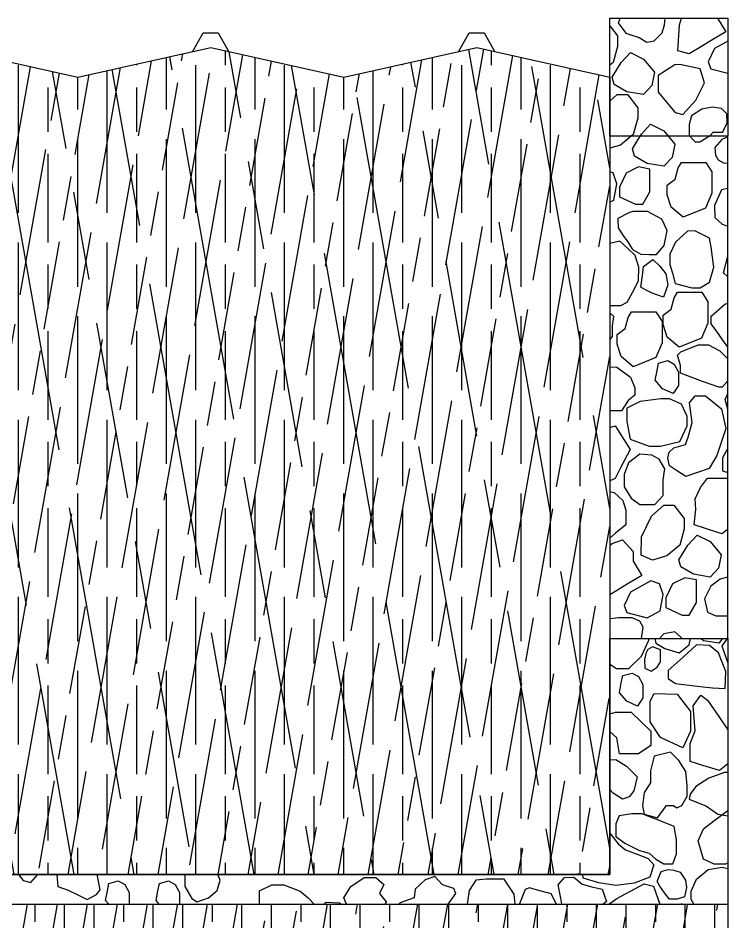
# Model space of a CAD drawing. Header units: millimetres. Extents: x -251401 to 377140, y -30451 to 275830.
# Drawn here: x 359643 to 362044, y 0 to 3060 of the extents above; entities that cross this region are included whole.
import ezdxf

# ---------------------------------------------------------------- set-up
doc = ezdxf.new("R2010")
doc.units = ezdxf.units.MM
doc.layers.add('0-S8', color=8, linetype='Continuous')
doc.layers.add('A-WALL', color=4, linetype='Continuous')

# ---------------------------------------------------------------- blocks, each defined once
blk = doc.blocks.new('24GH14H14H')
at = {"layer": '0-S8', "color": 8}
for points in [[(-229.4, 1784.2), (-236.2, 1768.2), (-210.2, 1733.5), (-192.9, 1727.7), (-164.8, 1718.4), (-138.9, 1702.7), (-113.9, 1707.5), (-86.9, 1734.5), (-79.2, 1761.4), (-76.3, 1784.2)], [(100.7, 1784.2), (128.8, 1737.4), (79.5, 1707.8), (46.5, 1688.1), (4.1, 1662.6), (-33.6, 1673.2), (-28, 1761.5), (-20.9, 1784.2)], [(-264.4, 1758.1), (-237.8, 1723.5), (-237.8, 1688.2), (-253.1, 1633.6), (-264.4, 1624.2)], [(135.6, 1706.4), (90.7, 1681.5), (69.3, 1636.2), (78.1, 1612.2), (135.6, 1597.3)], [(-264.4, 1502.6), (-238.6, 1525.5), (-204, 1525.5), (-169.4, 1480.5), (-169.4, 1445.2), (-184.7, 1390.5), (-228.1, 1354.4), (-264.4, 1343.7)], [(135.6, 1381.6), (115.1, 1373.1), (91.5, 1346.4), (93.7, 1319.7), (102.1, 1304.5), (122.7, 1293.1), (135.6, 1294.3)], [(-264.4, 1160.8), (-250.5, 1168), (-240.4, 1222.8), (-252.4, 1260), (-264.4, 1263.7)], [(135.6, 1207.1), (114.2, 1203.1), (90, 1149.9), (91.2, 1109.3), (116.6, 1086.9), (135.6, 1080)], [(-264.4, 811.1), (-255.2, 811.1), (-226.2, 811.1), (-205.3, 822.4), (-187.5, 855.4), (-167.4, 894.8), (-165.8, 940.7), (-177.9, 980.2), (-202, 1002.7), (-230.6, 1029.4), (-264.4, 1021.2)], [(135.6, 908.1), (121.2, 921.8), (135.6, 978.3)], [(135.6, 670.1), (118.2, 694.2), (97.7, 722.6), (78.7, 748.9), (78.7, 774.7), (125, 815.5), (135.6, 819.4)], [(-264.4, 695), (-254.4, 705.6), (-254.4, 742.5), (-250, 774.3), (-264.4, 786.1)], [(135.6, 555.5), (116.6, 534.4), (104.5, 534.4), (49.7, 554.3), (-24.9, 581.5), (-24.9, 607.7), (-35, 643.2), (-23.5, 654.7), (35.5, 677.4), (69.7, 677.4), (108.8, 657.5), (135.6, 630.7)], [(-264.4, 603.9), (-240.7, 602.3), (-193.9, 568.5), (-178.8, 531.8), (-178.8, 507.3), (-201.8, 489.3), (-224.9, 454.7), (-264.4, 454.7)], [(135.6, 460.2), (126, 492.7), (135.6, 513.7)], [(-264.4, 397.9), (-246.1, 404), (-216.9, 357.7), (-195.4, 323.7), (-226.6, 263.3), (-246.2, 225.5), (-264.4, 217.7)], [(135.6, 327.6), (117.2, 295.5), (117.2, 251.1), (135.6, 246.2)], [(135.6, 58.8), (132.9, 51.1), (114.9, 38.2), (56.9, 56.9), (21.1, 68.3), (27.5, 119.9), (24.6, 156.5), (42.5, 195.1), (66.9, 226), (94.2, 226), (135.6, 226)], [(-264.4, 181.7), (-248.8, 178.4), (-219.9, 151), (-209.8, 117.8), (-209.8, 68), (-244.5, 39.8), (-264.4, 23.6)], [(-264.4, -0.6), (-256, 5.3), (-221.4, 18.2), (-184.4, -22), (-184.4, -54.9), (-155.5, -103.1), (-204.8, -132.7), (-237.7, -152.5), (-264.4, -168.5)], [(135.6, -108.9), (109.5, -115.6), (78, -139.5), (56.6, -182.3), (66.7, -227), (95.1, -239.6), (135.4, -239.6), (135.6, -239.2)], [(-157.1, -315.8), (-155.1, -308.7), (-151.2, -277.9), (-162.8, -257.7), (-187.8, -246.1), (-234.1, -246.1), (-263, -250), (-264.4, -250.8)], [(-19.2, -315.8), (-24.8, -310.7), (-43.7, -293.5), (-81.7, -300.1), (-95.6, -315.8)]]:
    blk.add_lwpolyline(points, dxfattribs=at)
for points in [[(-194.2, 1667.7), (-149.7, 1645.4), (-112.3, 1600.9), (-121.8, 1555.5), (-149.7, 1525.3), (-205.9, 1535), (-249.1, 1559.7), (-255.8, 1584.1), (-241.6, 1607.3), (-225.5, 1633.7)], [(-43.7, 1626.1), (-100.7, 1589.7), (-100.7, 1532.8), (-42.7, 1464), (-17.3, 1457.5), (26.9, 1506.5), (56.6, 1564.5), (42.1, 1612.1), (-27, 1626.6)], [(47.2, 1475.3), (12.9, 1453.2), (4.5, 1424.2), (4.5, 1386.8), (25.1, 1364.7), (40.3, 1364.7), (75.4, 1386.1), (85.3, 1398.3), (117.4, 1398.3), (132.6, 1428), (131.9, 1460), (114.3, 1477.6), (82.3, 1482.9)], [(-125.8, 1424.6), (-81.3, 1402.3), (-43.9, 1357.8), (-53.4, 1312.5), (-81.3, 1282.3), (-137.5, 1292), (-180.7, 1316.7), (-187.4, 1341), (-173.2, 1364.2), (-157.1, 1390.7)], [(-21.7, 1295.7), (61, 1295.7), (81.6, 1263.3), (81.6, 1190.9), (60.3, 1140.3), (-16.3, 1109.7), (-56.4, 1144), (-70.3, 1186.3), (-70.3, 1218.3), (-43.3, 1238.7), (-33.1, 1276.7)], [(-166.7, 1280.1), (-208.9, 1259.3), (-231, 1212.1), (-231, 1179.4), (-176.8, 1153.6), (-152.8, 1153.6), (-128.3, 1195.7), (-128.3, 1243.6), (-128.3, 1273.2)], [(-199.7, 1125.1), (-237.3, 1105.1), (-235.8, 1074), (-217.2, 1045.5), (-205.7, 1029.9), (-187.1, 1000.4), (-158.6, 984.9), (-131, 983.8), (-106.4, 983.8), (-79.9, 1013.9), (-69.8, 1064.5), (-87.4, 1103.6), (-121.5, 1121.6), (-136.3, 1129.5), (-185.6, 1129.5)], [(-0.8, 1062.6), (-41.4, 1025.8), (-60.4, 985.2), (-60.4, 949.6), (-52.2, 920.5), (-42.7, 885.6), (13.8, 871), (41.8, 871), (73.5, 890), (88.1, 941.4), (79.2, 1008.6), (72.9, 1038.5), (24, 1063.8)], [(-149.9, 942.7), (-118.8, 966.8), (-94.7, 944.6), (-74.4, 918.6), (-68, 880.5), (-82, 839.3), (-121.1, 852.5), (-143, 864.6), (-158.8, 873.4), (-153.1, 912.8)], [(-35.3, 855.8), (47.4, 855.8), (68.1, 823.4), (68.1, 751), (46.8, 700.4), (-29.8, 669.8), (-70, 704.1), (-83.8, 746.4), (-83.8, 778.4), (-56.8, 798.9), (-46.6, 836.8)], [(-190.5, 789.9), (-107.8, 789.9), (-87.1, 757.4), (-87.1, 685.1), (-108.5, 634.5), (-185.1, 603.9), (-225.2, 638.1), (-239.1, 680.4), (-239.1, 712.5), (-212.1, 732.9), (-201.9, 770.8)], [(-68.1, 624.6), (-46.1, 612.5), (-31.4, 585.8), (-31.4, 540.3), (-49.8, 513), (-85.9, 529.3), (-110.5, 558.1), (-104.3, 591.1), (-99.5, 616.3)], [(-160.7, 485.6), (-206.1, 463.2), (-206.1, 417.9), (-195.3, 358.1), (-130.5, 335.1), (-93, 335.1), (-26.7, 350.9), (-2.2, 404.2), (-2.2, 435.2), (-21, 476.9), (-62, 495.6), (-90.8, 495.6)], [(-67.1, 293.9), (-63.6, 314.4), (-47.2, 329.3), (-7.5, 341), (1.4, 364.8), (14.3, 415.2), (5.8, 481), (24.5, 504.8), (60.3, 504.8), (113.6, 461.2), (128.4, 394.8), (98.3, 303.5), (72.2, 259.8), (-6.7, 232.6), (-37.9, 253), (-61.6, 268.5)], [(-161.9, 308.2), (-200.7, 278.6), (-215, 238.7), (-215, 197), (-191.6, 158.9), (-161.9, 137.8), (-111.2, 137.8), (-83.8, 167.4), (-83.8, 221), (-78.1, 258.6), (-97.5, 291.1), (-122, 304.2)], [(-156.8, 28.4), (-123.3, 97.9), (-81.5, 134.8), (-46.9, 134.8), (-12.3, 89.8), (-12.3, 54.5), (-27.6, -0.1), (-71, -36.3), (-120, -50.7), (-157.8, -34.7)], [(31.3, 33.9), (75.8, 11.7), (113.2, -32.9), (103.7, -78.2), (75.8, -108.4), (19.6, -98.7), (-23.6, -74), (-30.3, -49.6), (-16.1, -26.4), (0, 0)], [(-125.5, -121.3), (-193.6, -159), (-215, -204.4), (-206.2, -228.3), (-138.1, -245.9), (-93.4, -222.6), (-83.3, -167.9), (-95.3, -130.7)], [(-9.6, -110.6), (-51.8, -131.3), (-73.9, -178.6), (-73.9, -211.3), (-19.7, -237.1), (4.3, -237.1), (28.8, -194.9), (28.8, -147.1), (28.8, -117.5)]]:
    blk.add_lwpolyline(points, close=True, dxfattribs=at)
blk = doc.blocks.new('4H2H44THHHHGH')
at = {"layer": '0-S8', "color": 8}
for points in [[(7600, 3812.4), (7623.4, 3798.3), (7665.3, 3798.3), (7707.2, 3839.5), (7732.7, 3894.1), (7732.2, 3900)], [(7752.6, 3900), (7755.9, 3884.2), (7787, 3865.2), (7835.2, 3851.4), (7868.8, 3878.1), (7873.4, 3900)], [(7981.3, 3900), (7969.1, 3883.4), (7917.1, 3891.6), (7908.9, 3900)], [(8000, 3818), (7980.9, 3874), (7998.2, 3900)], [(8000, 3475.9), (7999.8, 3474.9), (7971.3, 3452.8), (7915.5, 3469.7), (7872.2, 3482.7), (7872.3, 3544.4), (7889.2, 3586.5), (7882.9, 3671.9), (7908.1, 3707.5), (7931.3, 3690.7), (7969.2, 3634.9), (7999.3, 3590.7), (8000, 3589.6)], [(7600, 3644.6), (7619.4, 3649.8), (7673.1, 3650.6), (7739.4, 3586.3), (7739.4, 3537.5), (7697.5, 3509.3), (7633.1, 3509.3), (7624.2, 3563.5), (7600, 3584.7)], [(7600, 3488.8), (7620.3, 3490.3), (7657, 3467.3), (7693.2, 3431.7), (7681.7, 3384), (7666.3, 3363.8), (7642.8, 3356.1), (7612.1, 3375.8), (7600, 3388.1)], [(8000, 3446.4), (7988.1, 3446.4), (7935.7, 3427.1), (7891.1, 3398.3), (7872.4, 3372.7), (7868.6, 3355.8), (7927.5, 3331.6), (7966.2, 3304.5), (8000, 3298.6)], [(8000, 3138.4), (7991.9, 3135), (7953.7, 3135), (7917.5, 3152.5), (7898.9, 3215), (7917.5, 3255.5), (7952.9, 3282.1), (8000, 3317.6)], [(7600, 3240.4), (7628.3, 3204.4), (7654, 3184.4), (7698.6, 3167.3), (7730.7, 3154.9), (7749.5, 3133), (7735.7, 3091.3), (7683.1, 3071.3), (7620.8, 3062.8), (7563.1, 3072.5), (7510.5, 3088.5), (7508.7, 3100)], [(7884.8, 3000), (7875.9, 3016.4), (7875.9, 3044), (7893.5, 3084.2), (7933.5, 3117.6), (7980.4, 3125.5), (8000, 3121.4)], [(5599.4, 3100), (5616, 3080.3), (5641.4, 3073.8), (5665.1, 3100)], [(5729.3, 3100), (5729.3, 3098.9), (5733.2, 3060), (5768.1, 3047.1), (5800.5, 3031.6), (5832.4, 3016.2), (5864, 3032.9), (5875.6, 3049), (5865.8, 3100)], [(6162, 3100), (6162, 3059.8), (6186.1, 3019.1), (6204.4, 3007.7), (6242.9, 3022), (6271.5, 3046.1), (6281.8, 3081), (6274.1, 3100)], [(7053.2, 3000), (7079.3, 3036.1), (7072.5, 3053.5), (7034.1, 3066), (7008.4, 3093.4), (6975.4, 3082.3), (6942.1, 3051.1), (6938.3, 3021.1), (6891.3, 3004.2), (6886.9, 3000)], [(7438.5, 3000), (7434.4, 3019.9), (7425.2, 3065.4), (7447.3, 3090.3), (7478.9, 3091.1), (7506.5, 3067.5), (7539.1, 3059.3), (7574.1, 3050.4), (7589.3, 3009.5), (7578.2, 3000)], [(5905.1, 3000), (5894.6, 3012.4), (5900.8, 3045.4), (5905.6, 3070.6), (5937, 3078.9), (5959, 3066.9), (5973.7, 3040.1), (5973.7, 3000)], [(6076, 3000), (6065.4, 3012.4), (6071.7, 3045.4), (6076.5, 3070.6), (6107.8, 3078.9), (6129.8, 3066.9), (6144.5, 3040.1), (6144.5, 3000)], [(6415.1, 3000), (6415.1, 3023.1), (6415.1, 3045.3), (6457.3, 3065.2), (6497.2, 3065.7), (6552.4, 3044.1), (6579.7, 3021.9), (6600.7, 3000)], [(6709.6, 3000), (6700.1, 3021.1), (6724.5, 3059.6), (6769.7, 3090.6), (6808.7, 3090.6), (6835.6, 3067.2), (6821.3, 3036.2), (6843.5, 3008.1), (6840.1, 3000)], [(7279.9, 3000), (7276.8, 3034.4), (7243.4, 3084.7), (7182.7, 3084.7), (7146.9, 3081.7), (7124.4, 3045.9), (7117.7, 3000)], [(7596.7, 3000), (7624.7, 3018.9), (7700.3, 3060.1), (7716.7, 3069), (7748.3, 3061.5), (7769.8, 3000)], [(7419.9, 3000), (7402.1, 3034.8), (7356.1, 3047.5), (7328.3, 3055.3), (7314.2, 3050.2), (7295.2, 3001.2), (7295.5, 3000)], [(6634.7, 3000), (6641, 3007.3), (6685.7, 3004.4), (6691.8, 3000)], [(7841.4, 3000), (7842.9, 3002.1), (7845.9, 3000)]]:
    blk.add_lwpolyline(points, dxfattribs=at)
for points in [[(7717.5, 3828.2), (7719.3, 3799.1), (7740, 3788.8), (7760.8, 3802.9), (7772.2, 3820.5), (7772.2, 3844.3), (7771.6, 3861.6), (7744.8, 3871), (7729.2, 3861.9), (7722.6, 3848.2)], [(7894, 3878), (7848.5, 3836.8), (7798.3, 3791.4), (7798.3, 3763.8), (7822.7, 3747.5), (7906, 3737.2), (7948.2, 3732), (7990.2, 3730.3), (7992.5, 3788.1), (7968.4, 3851.1), (7938.2, 3875.8)], [(7675.5, 3782.5), (7697.5, 3770.5), (7712.2, 3743.8), (7712.2, 3698.2), (7693.8, 3671), (7657.7, 3687.2), (7633, 3716), (7639.3, 3749), (7644.1, 3774.2)], [(7750.9, 3713.8), (7828, 3710.6), (7873.6, 3652), (7873.6, 3585.8), (7847.5, 3529.4), (7771.4, 3564.6), (7736.8, 3617.3), (7736.8, 3687.8)], [(7716.2, 3304.4), (7762.1, 3292.1), (7792.4, 3333.9), (7815.4, 3333.9), (7827.5, 3326.3), (7843.7, 3334), (7861.9, 3365.2), (7861.9, 3401.2), (7857.1, 3449), (7833.6, 3487), (7805.3, 3514.5), (7750.2, 3500.7), (7738.5, 3451), (7738.5, 3411.3), (7716.2, 3378.2), (7710.6, 3332.9)], [(7632.6, 3299.1), (7621.2, 3272.2), (7621.2, 3229.4), (7651.6, 3206.8), (7700.6, 3181.3), (7733.3, 3172.9), (7755.8, 3152.6), (7783.7, 3136.7), (7814.1, 3136.7), (7826.1, 3170.2), (7826.1, 3217.4), (7818.6, 3263.3), (7765.1, 3284.1), (7708.4, 3306.1), (7675, 3306.1)], [(7773.9, 3111), (7798.1, 3117.9), (7816.6, 3115.2), (7838.2, 3107.9), (7856.1, 3081.5), (7859.8, 3056.8), (7853.4, 3025.2), (7828.1, 3016.8), (7802.9, 3016.8), (7784.9, 3038.4), (7770.2, 3061.5), (7760.2, 3076.3)]]:
    blk.add_lwpolyline(points, close=True, dxfattribs=at)

msp = doc.modelspace()

# ---------------------------------------------------------------- hatches: boundary and pattern name
at = {"layer": '0-S8'}
h = msp.add_hatch(dxfattribs=at)
h.set_pattern_fill('GOST_WOOD', color=8, scale=100, angle=10)
h.set_pattern_definition([(100, (330411.45, -1143.9), (590.885, 104.189), [1000, -200]), (100, (330643.14, -1306.1), (590.885, 104.189), [600, -150, 300, -150]), (100, (330892.2, -1566.83), (590.885, 104.189), [1000, -200])])
edge = h.paths.add_edge_path()
edge.add_line((354894.5, 2959.856), (354444.5, 2859.856))
edge.add_line((354444.5, 2859.856), (354444.5, 159.856))
edge.add_line((354444.5, 159.856), (361644.5, 159.856))
edge.add_line((361644.5, 159.856), (361644.5, 2859.856))
edge.add_arc((361194.5, 1897.356), 1062.5, 64.942385, 90)
edge.add_line((361194.5, 2959.856), (360744.5, 2859.856))
edge.add_line((360744.5, 2859.856), (360294.5, 2959.856))
edge.add_line((360294.5, 2959.856), (359844.5, 2859.856))
edge.add_line((359844.5, 2859.856), (359394.5, 2959.856))
edge.add_line((359394.5, 2959.856), (358944.5, 2859.856))
edge.add_line((358944.5, 2859.856), (358494.5, 2959.856))
edge.add_line((358494.5, 2959.856), (358044.5, 2859.856))
edge.add_line((358044.5, 2859.856), (357594.5, 2959.856))
edge.add_arc((357594.5, 1897.356), 1062.5, 90, 115.057615)
edge.add_arc((356694.5, 1897.356), 1062.5, 64.942385, 90)
edge.add_line((356694.5, 2959.856), (356244.5, 2859.856))
edge.add_line((356244.5, 2859.856), (355794.5, 2959.856))
edge.add_line((355794.5, 2959.856), (355344.5, 2859.856))
edge.add_line((355344.5, 2859.856), (354894.5, 2959.856))
h = msp.add_hatch(dxfattribs=at)
h.set_pattern_fill('GOST_WOOD', color=8, scale=50, angle=350)
h.set_pattern_definition([(80, (344044.5, 0), (295.4423, -52.0945), [500, -100]), (80, (344125.62, -115.85), (295.4423, -52.0945), [300, -75, 150, -75]), (80, (344198.05, -280.93), (295.4423, -52.0945), [500, -100])])
h.paths.add_polyline_path([(354444.5, 2859.856), (354894.5, 2959.856), (355344.5, 2859.856), (355794.5, 2959.856), (356244.5, 2859.856), (356694.5, 2959.856), (357144.5, 2859.856), (357594.5, 2959.856), (358044.5, 2859.856), (358494.5, 2959.856), (358944.5, 2859.856), (359394.5, 2959.856), (359844.5, 2859.856), (360294.5, 2959.856), (360744.5, 2859.856), (361194.5, 2959.856), (361644.5, 2859.856), (361644.5, 159.856), (354444.5, 159.856)])
h = msp.add_hatch(dxfattribs=at)
h.set_pattern_fill('GOST_WOOD', color=8, scale=50)
h.set_pattern_definition([(90, (344044.5, 0), (300, -2e-14), [500, -100]), (90, (344144.5, -100), (300, -2e-14), [300, -75, 150, -75]), (90, (344244.5, -250), (300, -2e-14), [500, -100])])
h.paths.add_polyline_path([(354894.5, 2959.856), (354444.5, 2859.856), (354444.5, 159.856), (361644.5, 159.856), (361644.5, 2859.856), (361194.5, 2959.856), (360744.5, 2859.856), (360294.5, 2959.856), (359844.5, 2859.856), (359394.5, 2959.856), (358944.5, 2859.856), (358494.5, 2959.856), (358044.5, 2859.856), (357594.5, 2959.856), (357144.5, 2859.856), (356694.5, 2959.856), (356244.5, 2859.856), (355794.5, 2959.856), (355344.5, 2859.856)])
h = msp.add_hatch(dxfattribs=at)
h.set_pattern_fill('GOST_WOOD', color=8, scale=50)
h.paths.add_polyline_path([(358044.5, 59.856), (362044.5, 59.856), (362044.5, -320.144), (358044.5, -320.144)])
h = msp.add_hatch(dxfattribs=at)
h.set_pattern_fill('GOST_WOOD', color=8, scale=50, angle=350)
h.paths.add_polyline_path([(358044.5, 59.856), (362044.5, 59.856), (362044.5, -320.144), (358044.5, -320.144)])

# ---------------------------------------------------------------- linework, layer by layer
at = {"layer": '0-S8', "color": 8}
for points in [[(360232.704, 2946.124), (360269.5, 3009.856), (360319.5, 3009.856), (360356.296, 2946.124)], [(361132.704, 2946.124), (361169.5, 3009.856), (361219.5, 3009.856), (361256.296, 2946.124)]]:
    msp.add_lwpolyline(points, dxfattribs=at)
at = {"layer": 'A-WALL'}
for points in [[(362044.5, 2659.856), (361644.5, 2659.856), (361644.5, 3059.856), (362044.5, 3059.856)], [(362044.5, 2659.856), (361644.5, 2659.856), (361644.5, 959.856), (362044.5, 959.856)], [(354044.5, 959.856), (354444.5, 959.856), (354444.5, 159.856), (361644.5, 159.856), (361644.5, 959.856), (362044.5, 959.856), (362044.5, -2940.144), (354044.5, -2940.144)]]:
    msp.add_lwpolyline(points, close=True, dxfattribs=at)
at = {"layer": 'A-WALL', "color": 3}
msp.add_lwpolyline([(354444.5, 2859.856), (354894.5, 2959.856), (355344.5, 2859.856), (355794.5, 2959.856), (356244.5, 2859.856), (356694.5, 2959.856), (357144.5, 2859.856), (357594.5, 2959.856), (358044.5, 2859.856), (358494.5, 2959.856), (358944.5, 2859.856), (359394.5, 2959.856), (359844.5, 2859.856), (360294.5, 2959.856), (360744.5, 2859.856), (361194.5, 2959.856), (361644.5, 2859.856), (361644.5, 159.856), (354444.5, 159.856)], close=True, dxfattribs=at)
at = {"layer": 'A-WALL', "color": 4}
msp.add_lwpolyline([(358044.5, 59.856), (362044.5, 59.856), (362044.5, -320.144), (358044.5, -320.144)], close=True, dxfattribs=at)

# ---------------------------------------------------------------- block references
at = {"layer": 'A-WALL'}
for name, p in [('24GH14H14H', (361908.889, 1275.69)), ('4H2H44THHHHGH', (354044.5, -2940.144))]:
    msp.add_blockref(name, p, dxfattribs=at)

doc.saveas('drawing.dxf')
